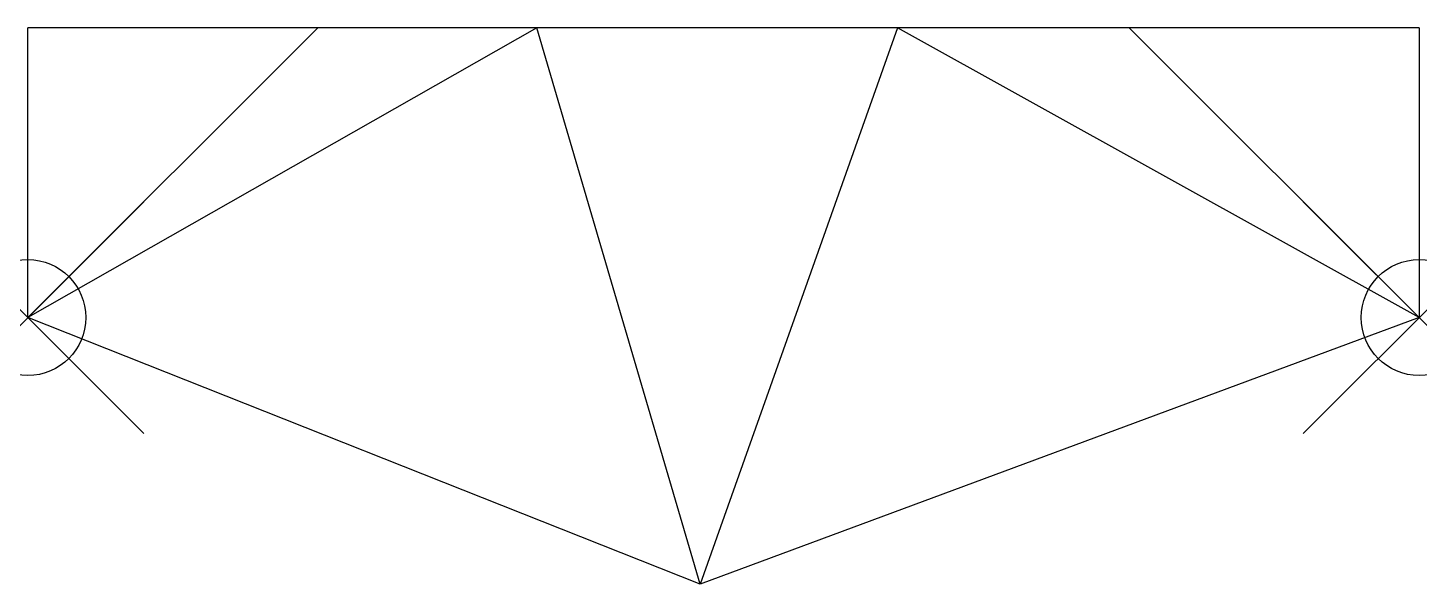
# Model space of a CAD drawing. Header units: metres. Extents: x 0 to 12, y -4.8 to 0.
import ezdxf

# ---------------------------------------------------------------- set-up
doc = ezdxf.new("R2010")
doc.units = ezdxf.units.M
doc.header["$PDMODE"] = 35

msp = doc.modelspace()

# ---------------------------------------------------------------- linework, layer by layer
at = {"linetype": 'Continuous'}
for p, q in [((0, -2.5), (0, 0)), ((2.5, 0), (0, 0)), ((2.5, 0), (0, -2.5)), ((4.39, 0), (0, -2.5)), ((4.39, 0), (2.5, 0)), ((5.8, -4.8), (4.39, 0)), ((7.5, 0), (4.39, 0)), ((7.5, 0), (5.8, -4.8)), ((9.5, 0), (7.5, 0)), ((12, -2.5), (7.5, 0)), ((12, -2.5), (9.5, 0)), ((12, 0), (9.5, 0)), ((12, 0), (12, -2.5)), ((5.8, -4.8), (0, -2.5)), ((12, -2.5), (5.8, -4.8))]:
    msp.add_line(p, q, dxfattribs=at)
for p in [(0, -2.5), (12, -2.5)]:
    msp.add_point(p)

doc.saveas('drawing.dxf')
